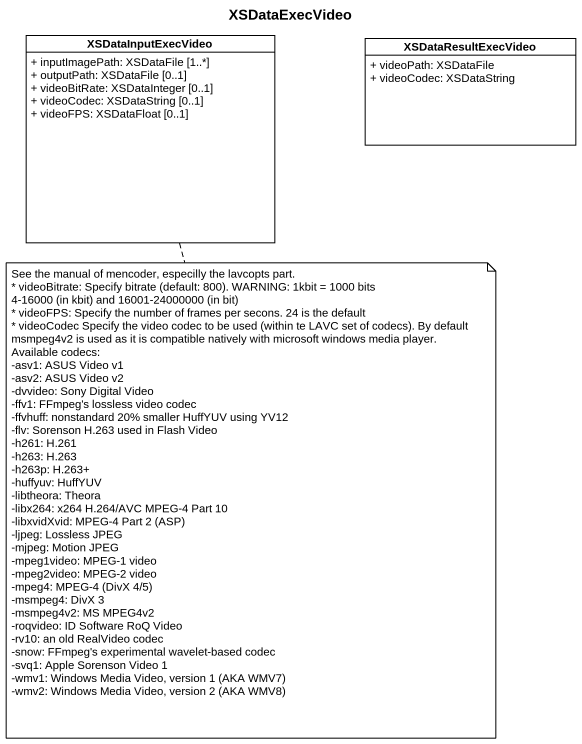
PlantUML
@startuml
title XSDataExecVideo
hide circle
hide empty members
skinparam classAttributeIconSize 0
class XSDataInputExecVideo {
  + inputImagePath: XSDataFile [1..*]
  + outputPath: XSDataFile [0..1]
  + videoBitRate: XSDataInteger [0..1]
  + videoCodec: XSDataString [0..1]
  + videoFPS: XSDataFloat [0..1]
}
class XSDataResultExecVideo {
  + videoPath: XSDataFile
  + videoCodec: XSDataString
}
note bottom of XSDataInputExecVideo
  See the manual of mencoder, especilly the lavcopts part.
  * videoBitrate: Specify bitrate (default: 800). WARNING: 1kbit = 1000 bits
  4-16000 (in kbit) and 16001-24000000 (in bit)
  * videoFPS: Specify the number of frames per secons. 24 is the default
  * videoCodec Specify the video codec to be used (within te LAVC set of codecs). By default msmpeg4v2 is used as it is compatible natively with microsoft windows media player.
  Available codecs:
  -asv1: ASUS Video v1
  -asv2: ASUS Video v2
  -dvvideo: Sony Digital Video
  -ffv1: FFmpeg's lossless video codec
  -ffvhuff: nonstandard 20% smaller HuffYUV using YV12
  -flv: Sorenson H.263 used in Flash Video
  -h261: H.261
  -h263: H.263
  -h263p: H.263+
  -huffyuv: HuffYUV
  -libtheora: Theora
  -libx264: x264 H.264/AVC MPEG-4 Part 10
  -libxvidXvid: MPEG-4 Part 2 (ASP)
  -ljpeg: Lossless JPEG
  -mjpeg: Motion JPEG
  -mpeg1video: MPEG-1 video
  -mpeg2video: MPEG-2 video
  -mpeg4: MPEG-4 (DivX 4/5)
  -msmpeg4: DivX 3
  -msmpeg4v2: MS MPEG4v2
  -roqvideo: ID Software RoQ Video
  -rv10: an old RealVideo codec
  -snow: FFmpeg's experimental wavelet-based codec
  -svq1: Apple Sorenson Video 1
  -wmv1: Windows Media Video, version 1 (AKA WMV7)
  -wmv2: Windows Media Video, version 2 (AKA WMV8)
end note
@enduml
